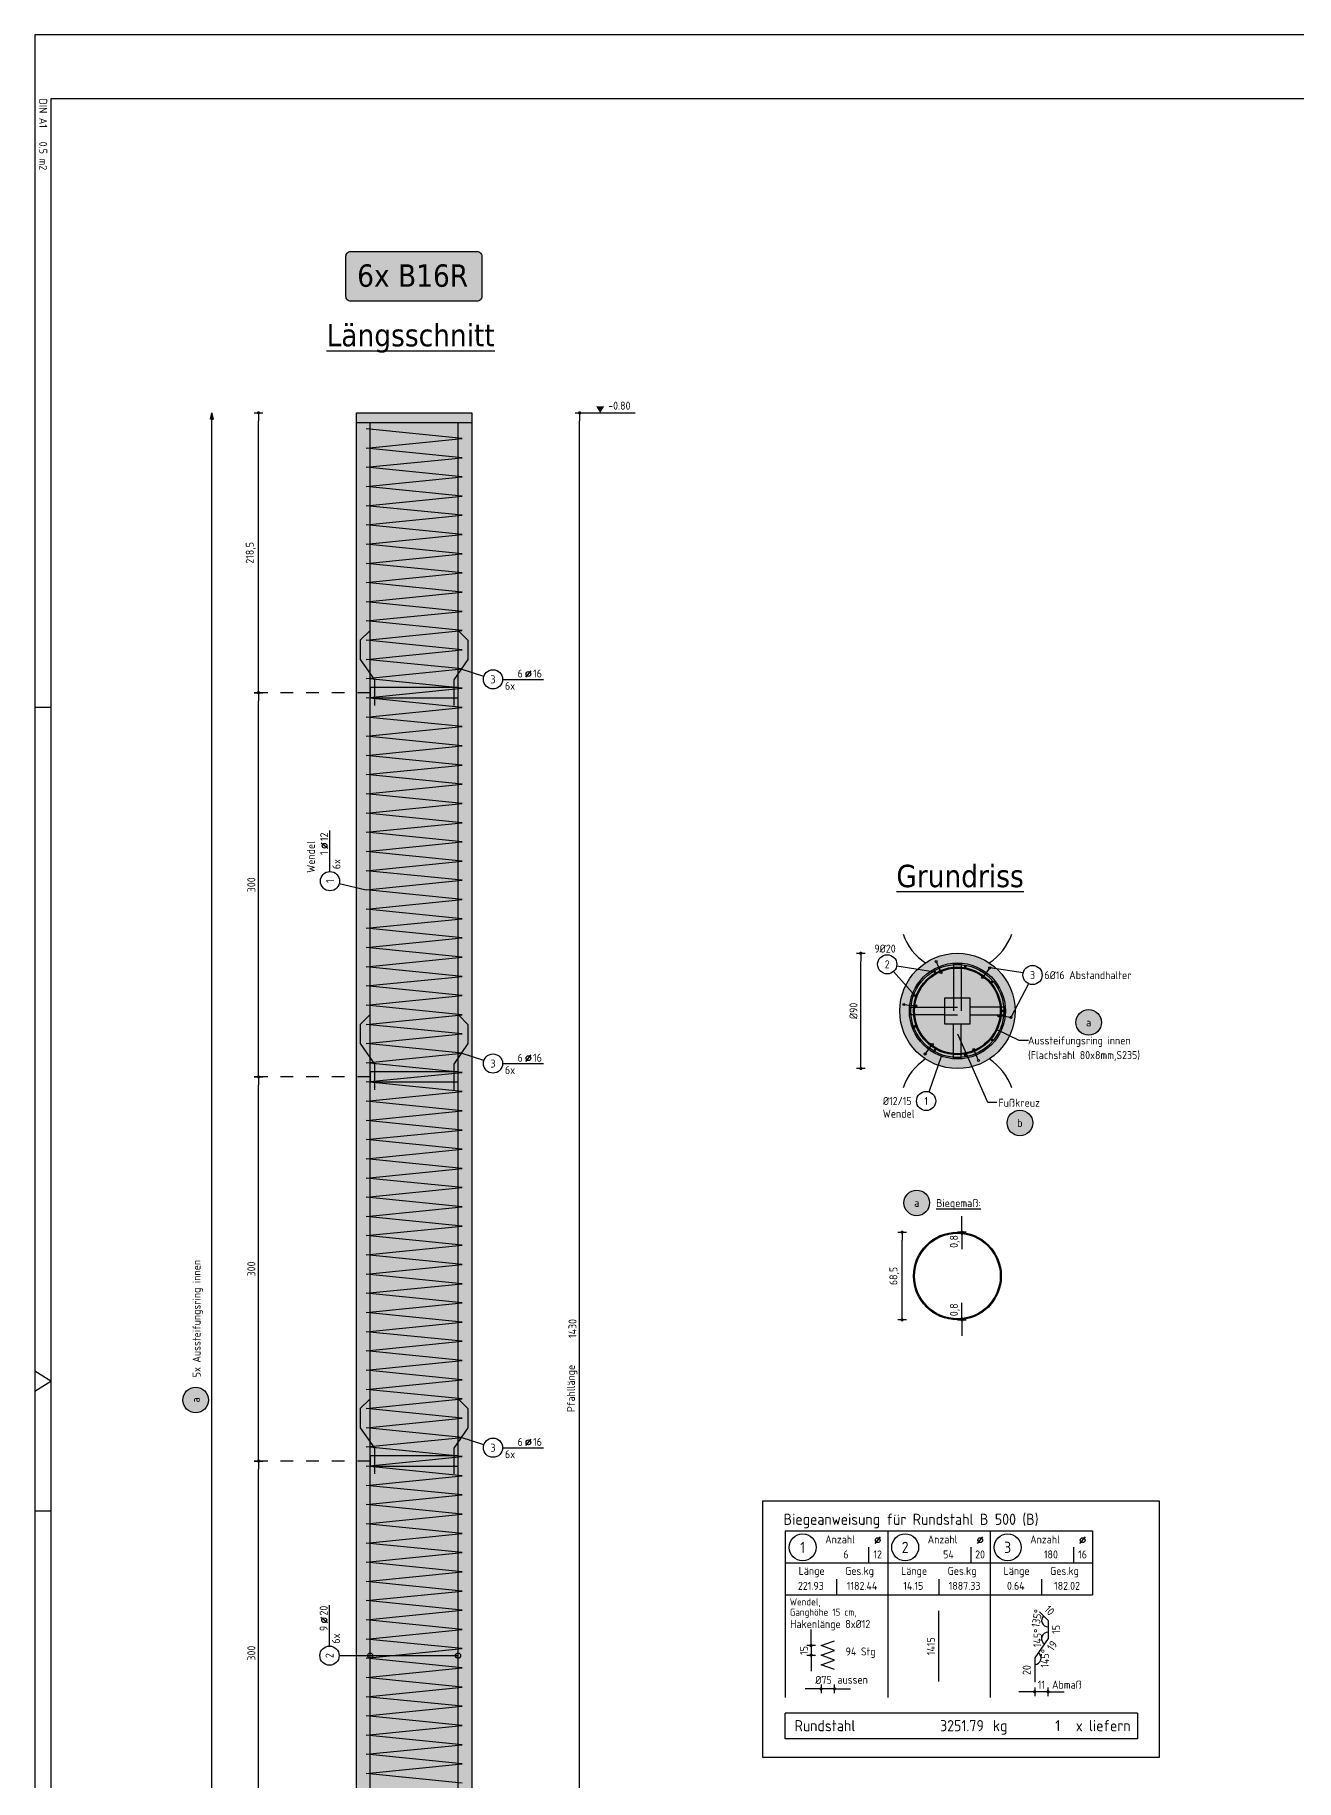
# Model space of a CAD drawing. Extents: x 3.7 to 23.8, y 8.8 to 30.4.
# Drawn here: x 3.68 to 13.53, y 16.22 to 29.84 of the extents above; entities that cross this region are included whole.
import ezdxf
from ezdxf.enums import TextEntityAlignment as Align

# ---------------------------------------------------------------- set-up
doc = ezdxf.new("R2010")
doc.units = 0
doc.header["$LTSCALE"] = 0.25
for name, pattern in [('AUSGEZOGEN', [1000.01, 1000, 0.01]), ('DASHDOT2', [0.5, 0.25, -0.125, 0, -0.125]), ('DOT', [0.175, 0.05, -0.125])]:
    doc.linetypes.add(name, pattern=pattern)
for name, color, linetype in [('1__LINE_ACI_7', 7, 'Continuous'), ('ACHSEN', 7, 'Continuous'), ('BET-SCHN', 6, 'Continuous'), ('BETON', 7, 'Continuous'), ('grau_hell', 7, 'Continuous'), ('grau_mittel', 7, 'Continuous'), ('HILFE', 7, 'Continuous'), ('koten', 7, 'Continuous'), ('MASSE', 7, 'Continuous'), ('OBJEKT', 7, 'Continuous'), ('POS', 7, 'Continuous'), ('RAHMEN', 7, 'Continuous'), ('RND', 7, 'Continuous'), ('RND_BILD', 7, 'Continuous'), ('STAHL', 7, 'Continuous'), ('TEXT', 7, 'Continuous')]:
    doc.layers.add(name, color=color, linetype=linetype)
doc.layers.add('NOPLOT', color=7, linetype='Continuous', plot=False)
doc.styles.add('helv', font='tahoma.ttf')
doc.styles.add('txt', font='isocp.shx')
doc.dimstyles.new('DOT_I', dxfattribs={"dimscale": 0.25, "dimtxt": 0.25, "dimasz": 0.25, "dimexe": 0.1, "dimexo": 0.3, "dimgap": 0.1, "dimtad": 1, "dimdec": 3, "dimzin": 3, "dimtxsty": 'txt', "dimblk": 'DOT', "dimblk1": 'DOT', "dimblk2": 'DOT', "dimsah": 1, "dimcen": 0.1, "dimse1": 1, "dimse2": 1, "dimazin": 0, "dimtfac": 1, "dimtdec": 4, "dimtix": 1, "dimtmove": 2, "dimatfit": 3, "dimfxl": 0, "dimtvp": 1, "dimtolj": 1, "dimtzin": 0, "dimarcsym": 0})

# ---------------------------------------------------------------- blocks, each defined once
blk = doc.blocks.new('DINA1')
at = {"layer": 'RAHMEN'}
for p, q in [((0, 59.4), (0, 0)), ((0, 0), (84.1, 0))]:
    blk.add_line(p, q, dxfattribs=at)
at = {"layer": 'RAHMEN', "color": 5}
for p, q in [((2, 58.9), (2, 0.5)), ((2, 0.5), (83.6, 0.5))]:
    blk.add_line(p, q, dxfattribs=at)
at = {"layer": 'RAHMEN', "color": 7}
for p, q in [((21, 0), (21, 0.5)), ((46.1, 0), (46.1, 0.5))]:
    blk.add_line(p, q, dxfattribs=at)
at = {"layer": 'RAHMEN', "color": 7, "linetype": 'Continuous'}
for p, q in [((42.05, 0.5), (41.74, 0)), ((42.36, 0), (42.05, 0.5))]:
    blk.add_line(p, q, dxfattribs=at)
at = {"layer": 'RAHMEN', "color": 7, "style": 'txt'}
blk.add_text('DIN A1   0.5 m2', height=0.25, dxfattribs=at).set_placement((1.989, 0.133))
blk = doc.blocks.new('OKRD_O')
at = {"color": 0, "linetype": 'ByBlock'}
blk.add_solid([(-0.125, 0.202), (0.125, 0.202), (0, 0)], dxfattribs=at)
at = {"color": 0, "linetype": 'ByBlock', "style": 'txt'}
blk.add_attdef('OKRD', (0.25, 0.1), '', height=0.25, dxfattribs=at)
blk = doc.blocks.new('DOT')
at = {"layer": 'MASSE', "color": 7, "linetype": 'Continuous'}
for p, q in [((0, 0), (-1, 0)), ((0, 0.54), (0, -0.54))]:
    blk.add_line(p, q, dxfattribs=at)
at = {"layer": 'MASSE', "color": 7, "linetype": 'Continuous', "const_width": 0.2}
blk.add_lwpolyline([(-0.1, 0, 1), (0.1, 0, 1)], format="xyb", close=True, dxfattribs=at)
blk = doc.blocks.new('*D20')
at = {"layer": 'Defpoints', "color": 0, "linetype": 'AUSGEZOGEN', "transparency": 16777216}
for p in [(7.934, 26.893), (7.934, 26.893), (7.934, 12.593)]:
    blk.add_point(p, dxfattribs=at)
at = {"layer": 'MASSE', "color": 0, "linetype": 'AUSGEZOGEN', "lineweight": -2, "transparency": 16777216}
blk.add_line((7.934, 12.655), (7.934, 26.83), dxfattribs=at)
at = {"layer": 'MASSE', "color": 0, "linetype": 'AUSGEZOGEN', "lineweight": -2, "transparency": 16777216, "xscale": 0.0625, "yscale": 0.0625, "zscale": 0.0625}
for p, rotation in [((7.934, 26.893), 90), ((7.934, 12.593), 270)]:
    blk.add_blockref('DOT', p, dxfattribs=dict(at, rotation=rotation))
at = {"layer": 'MASSE', "color": 0, "linetype": 'AUSGEZOGEN', "transparency": 16777216, "insert": (7.878, 19.743), "char_height": 0.0625, "attachment_point": 5, "rotation": 90, "style": 'txt'}
blk.add_mtext('\\A1;1430', dxfattribs=at)
blk = doc.blocks.new('*D619')
at = {"layer": 'Defpoints', "color": 0, "linetype": 'AUSGEZOGEN', "transparency": 16777216}
for p in [(5.427, 18.708), (5.427, 18.708), (5.427, 15.708)]:
    blk.add_point(p, dxfattribs=at)
at = {"layer": 'MASSE', "color": 0, "linetype": 'AUSGEZOGEN', "lineweight": -2, "transparency": 16777216}
blk.add_line((5.427, 15.77), (5.427, 18.645), dxfattribs=at)
at = {"layer": 'MASSE', "color": 0, "linetype": 'AUSGEZOGEN', "lineweight": -2, "transparency": 16777216, "xscale": 0.0625, "yscale": 0.0625, "zscale": 0.0625}
for p, rotation in [((5.427, 18.708), 90), ((5.427, 15.708), 270)]:
    blk.add_blockref('DOT', p, dxfattribs=dict(at, rotation=rotation))
at = {"layer": 'MASSE', "color": 0, "linetype": 'AUSGEZOGEN', "transparency": 16777216, "insert": (5.371, 17.208), "char_height": 0.0625, "attachment_point": 5, "rotation": 90, "style": 'txt'}
blk.add_mtext('\\A1;300', dxfattribs=at)
blk = doc.blocks.new('*D620')
at = {"layer": 'Defpoints', "color": 0, "linetype": 'AUSGEZOGEN', "transparency": 16777216}
for p in [(5.427, 21.708), (5.427, 21.708), (5.427, 18.708)]:
    blk.add_point(p, dxfattribs=at)
at = {"layer": 'MASSE', "color": 0, "linetype": 'AUSGEZOGEN', "lineweight": -2, "transparency": 16777216}
blk.add_line((5.427, 18.77), (5.427, 21.645), dxfattribs=at)
at = {"layer": 'MASSE', "color": 0, "linetype": 'AUSGEZOGEN', "lineweight": -2, "transparency": 16777216, "xscale": 0.0625, "yscale": 0.0625, "zscale": 0.0625}
for p, rotation in [((5.427, 21.708), 90), ((5.427, 18.708), 270)]:
    blk.add_blockref('DOT', p, dxfattribs=dict(at, rotation=rotation))
at = {"layer": 'MASSE', "color": 0, "linetype": 'AUSGEZOGEN', "transparency": 16777216, "insert": (5.371, 20.208), "char_height": 0.0625, "attachment_point": 5, "rotation": 90, "style": 'txt'}
blk.add_mtext('\\A1;300', dxfattribs=at)
blk = doc.blocks.new('*D621')
at = {"layer": 'Defpoints', "color": 0, "linetype": 'AUSGEZOGEN', "transparency": 16777216}
for p in [(5.427, 24.708), (5.427, 24.708), (5.427, 21.708)]:
    blk.add_point(p, dxfattribs=at)
at = {"layer": 'MASSE', "color": 0, "linetype": 'AUSGEZOGEN', "lineweight": -2, "transparency": 16777216}
blk.add_line((5.427, 21.77), (5.427, 24.645), dxfattribs=at)
at = {"layer": 'MASSE', "color": 0, "linetype": 'AUSGEZOGEN', "lineweight": -2, "transparency": 16777216, "xscale": 0.0625, "yscale": 0.0625, "zscale": 0.0625}
for p, rotation in [((5.427, 24.708), 90), ((5.427, 21.708), 270)]:
    blk.add_blockref('DOT', p, dxfattribs=dict(at, rotation=rotation))
at = {"layer": 'MASSE', "color": 0, "linetype": 'AUSGEZOGEN', "transparency": 16777216, "insert": (5.371, 23.208), "char_height": 0.0625, "attachment_point": 5, "rotation": 90, "style": 'txt'}
blk.add_mtext('\\A1;300', dxfattribs=at)
blk = doc.blocks.new('*D622')
at = {"layer": 'Defpoints', "color": 0, "linetype": 'AUSGEZOGEN', "transparency": 16777216}
for p in [(5.427, 26.893), (5.427, 26.893), (5.427, 24.708)]:
    blk.add_point(p, dxfattribs=at)
at = {"layer": 'MASSE', "color": 0, "linetype": 'AUSGEZOGEN', "lineweight": -2, "transparency": 16777216}
blk.add_line((5.427, 24.77), (5.427, 26.83), dxfattribs=at)
at = {"layer": 'MASSE', "color": 0, "linetype": 'AUSGEZOGEN', "lineweight": -2, "transparency": 16777216, "xscale": 0.0625, "yscale": 0.0625, "zscale": 0.0625}
for p, rotation in [((5.427, 26.893), 90), ((5.427, 24.708), 270)]:
    blk.add_blockref('DOT', p, dxfattribs=dict(at, rotation=rotation))
at = {"layer": 'MASSE', "color": 0, "linetype": 'AUSGEZOGEN', "transparency": 16777216, "insert": (5.366, 25.8), "char_height": 0.0625, "attachment_point": 5, "rotation": 90, "style": 'txt'}
blk.add_mtext('\\A1;218,5', dxfattribs=at)
blk = doc.blocks.new('pos_ausz')
at = {"layer": 'grau_hell', "true_color": 0xfcfcfc}
blk.add_hatch(color=7, dxfattribs=at).paths.add_polyline_path([(-0.4, 0, 1), (0.4, 0, 1)])
at = {"layer": 'POS', "color": 1, "linetype": 'Continuous'}
blk.add_circle((0, 0), 0.4, dxfattribs=at)
at = {"layer": 'POS', "color": 7, "linetype": 'Continuous', "style": 'txt'}
blk.add_attdef('POSNAME', text='', height=0.25, dxfattribs=at).set_placement((0, 0), align=Align.MIDDLE)
blk.add_attdef('POSABM', (0.6, 0.05), '', height=0.25, dxfattribs=at)
blk = doc.blocks.new('Pfeillinie')
at = {"layer": 'TEXT', "linetype": 'Continuous'}
blk.add_hatch(color=7, dxfattribs=at).paths.add_polyline_path([(0, 0), (-0.8, 0.2), (-0.8, 0), (-0.8, -0.2)])
at = {"layer": 'TEXT', "color": 7, "linetype": 'Continuous'}
for p, q in [((-0.8, 0), (-0.8, 0.2)), ((-0.8, 0.2), (0, 0)), ((-0.8, 0), (-0.8, -0.2)), ((-0.8, -0.2), (0, 0))]:
    blk.add_line(p, q, dxfattribs=at)
blk = doc.blocks.new('RND_LEI')
at = {"layer": 'RND', "color": 7, "linetype": 'Continuous'}
blk.add_line((1.022, 0.066), (1.19, 0.27), dxfattribs=at)
for centre, radius in [((0, 0), 0.3), ((1.106, 0.168), 0.075)]:
    blk.add_circle(centre, radius, dxfattribs=at)
at = {"layer": 'RND', "color": 7, "linetype": 'Continuous', "style": 'txt'}
blk.add_attdef('POSL', text='', height=0.25, dxfattribs=at).set_placement((0, 0), align=Align.MIDDLE)
blk.add_attdef('ANZ', text='', height=0.25, dxfattribs=at).set_placement((0.931, 0.057), align=Align.RIGHT)
for tag, p in [('DUM', (1.253, 0.057)), ('ABSTD', (1.674, 0.057)), ('POSTXT', (0.374, -0.327))]:
    blk.add_attdef(tag, p, '', height=0.25, dxfattribs=at)
blk = doc.blocks.new('*D626')
at = {"layer": 'Defpoints', "color": 0, "linetype": 'AUSGEZOGEN', "transparency": 16777216}
for p in [(10.129, 22.673), (10.129, 22.673), (10.129, 21.773)]:
    blk.add_point(p, dxfattribs=at)
at = {"layer": 'MASSE', "color": 0, "linetype": 'AUSGEZOGEN', "lineweight": -2, "transparency": 16777216}
blk.add_line((10.129, 21.835), (10.129, 22.61), dxfattribs=at)
at = {"layer": 'MASSE', "color": 0, "linetype": 'AUSGEZOGEN', "lineweight": -2, "transparency": 16777216, "xscale": 0.0625, "yscale": 0.0625, "zscale": 0.0625}
for p, rotation in [((10.129, 22.673), 90), ((10.129, 21.773), 270)]:
    blk.add_blockref('DOT', p, dxfattribs=dict(at, rotation=rotation))
at = {"layer": 'MASSE', "color": 0, "linetype": 'AUSGEZOGEN', "transparency": 16777216, "insert": (10.072, 22.223), "char_height": 0.0625, "attachment_point": 5, "rotation": 90, "style": 'txt'}
blk.add_mtext('\\A1;%%C90', dxfattribs=at)
blk = doc.blocks.new('RND_HIN')
at = {"layer": 'RND', "color": 7, "linetype": 'Continuous'}
blk.add_circle((0, 0), 0.3, dxfattribs=at)
at = {"layer": 'RND', "color": 7, "linetype": 'Continuous', "style": 'txt'}
blk.add_attdef('POSI', text='', height=0.25, dxfattribs=at).set_placement((0, 0), align=Align.MIDDLE)
blk = doc.blocks.new('*D627')
at = {"layer": 'Defpoints', "color": 0, "linetype": 'AUSGEZOGEN', "transparency": 16777216}
for p in [(10.452, 20.495), (10.452, 20.495), (10.452, 19.81)]:
    blk.add_point(p, dxfattribs=at)
at = {"layer": 'MASSE', "color": 0, "linetype": 'AUSGEZOGEN', "lineweight": -2, "transparency": 16777216}
blk.add_line((10.452, 19.873), (10.452, 20.433), dxfattribs=at)
at = {"layer": 'MASSE', "color": 0, "linetype": 'AUSGEZOGEN', "lineweight": -2, "transparency": 16777216, "xscale": 0.0625, "yscale": 0.0625, "zscale": 0.0625}
for p, rotation in [((10.452, 20.495), 90), ((10.452, 19.81), 270)]:
    blk.add_blockref('DOT', p, dxfattribs=dict(at, rotation=rotation))
at = {"layer": 'MASSE', "color": 0, "linetype": 'AUSGEZOGEN', "transparency": 16777216, "insert": (10.391, 20.153), "char_height": 0.0625, "attachment_point": 5, "rotation": 90, "style": 'txt'}
blk.add_mtext('\\A1;68,5', dxfattribs=at)
blk = doc.blocks.new('*D628')
at = {"layer": 'Defpoints', "color": 0, "linetype": 'AUSGEZOGEN', "transparency": 16777216}
for p in [(10.919, 20.495), (10.919, 20.495), (10.919, 20.487)]:
    blk.add_point(p, dxfattribs=at)
at = {"layer": 'MASSE', "color": 0, "linetype": 'AUSGEZOGEN', "lineweight": -2, "transparency": 16777216}
for p, q in [((10.919, 20.558), (10.919, 20.62)), ((10.919, 20.487), (10.919, 20.495)), ((10.919, 20.425), (10.919, 20.362))]:
    blk.add_line(p, q, dxfattribs=at)
at = {"layer": 'MASSE', "color": 0, "linetype": 'AUSGEZOGEN', "lineweight": -2, "transparency": 16777216, "xscale": 0.0625, "yscale": 0.0625, "zscale": 0.0625}
for p, rotation in [((10.919, 20.495), 270), ((10.919, 20.487), 90)]:
    blk.add_blockref('DOT', p, dxfattribs=dict(at, rotation=rotation))
at = {"layer": 'MASSE', "color": 0, "linetype": 'AUSGEZOGEN', "transparency": 16777216, "insert": (10.863, 20.423), "char_height": 0.0625, "attachment_point": 5, "rotation": 90, "style": 'txt'}
blk.add_mtext('\\A1;0,8', dxfattribs=at)
blk = doc.blocks.new('*D629')
at = {"layer": 'Defpoints', "color": 0, "linetype": 'AUSGEZOGEN', "transparency": 16777216}
for p in [(10.919, 19.818), (10.919, 19.818), (10.919, 19.81)]:
    blk.add_point(p, dxfattribs=at)
at = {"layer": 'MASSE', "color": 0, "linetype": 'AUSGEZOGEN', "lineweight": -2, "transparency": 16777216}
for p, q in [((10.919, 19.881), (10.919, 19.943)), ((10.919, 19.81), (10.919, 19.818)), ((10.919, 19.748), (10.919, 19.685))]:
    blk.add_line(p, q, dxfattribs=at)
at = {"layer": 'MASSE', "color": 0, "linetype": 'AUSGEZOGEN', "lineweight": -2, "transparency": 16777216, "xscale": 0.0625, "yscale": 0.0625, "zscale": 0.0625}
for p, rotation in [((10.919, 19.818), 270), ((10.919, 19.81), 90)]:
    blk.add_blockref('DOT', p, dxfattribs=dict(at, rotation=rotation))
at = {"layer": 'MASSE', "color": 0, "linetype": 'AUSGEZOGEN', "transparency": 16777216, "insert": (10.863, 19.889), "char_height": 0.0625, "attachment_point": 5, "rotation": 90, "style": 'txt'}
blk.add_mtext('\\A1;0,8', dxfattribs=at)
blk = doc.blocks.new('RND_LIS2')
at = {"layer": 'RND', "color": 3, "linetype": 'Continuous'}
for p, q in [((0, 0), (0, -5.2)), ((0, 0), (3.2, 0)), ((3.2, 0), (3.2, -2)), ((2.6, -0.503), (2.6, -1)), ((0, -1), (3.2, -1)), ((1.6, -1.503), (1.6, -2)), ((0, -2), (3.2, -2))]:
    blk.add_line(p, q, dxfattribs=at)
at = {"layer": 'RND', "color": 7, "linetype": 'Continuous'}
blk.add_line((2.805, -0.39), (2.973, -0.186), dxfattribs=at)
at = {"layer": 'RND', "color": 1, "linetype": 'Continuous'}
blk.add_circle((0.545, -0.513), 0.42, dxfattribs=at)
at = {"layer": 'RND', "color": 7, "linetype": 'Continuous'}
blk.add_circle((2.889, -0.288), 0.075, dxfattribs=at)
at = {"layer": 'RND', "color": 7, "linetype": 'Continuous', "style": 'txt'}
for s, p in [('Anzahl', (1.249, -0.391)), ('Länge', (0.42, -1.373)), ('Ges.kg', (1.872, -1.373))]:
    blk.add_text(s, height=0.25, dxfattribs=at).set_placement(p)
at = {"layer": 'RND', "color": 1, "linetype": 'Continuous', "style": 'txt'}
blk.add_attdef('POS1', text='', height=0.35, dxfattribs=at).set_placement((0.545, -0.513), align=Align.MIDDLE)
at = {"layer": 'RND', "color": 7, "linetype": 'Continuous', "style": 'txt'}
for tag, p in [('STK1', (1.897, -0.859)), ('DS1', (2.885, -0.859)), ('LANG1', (0.8, -1.841)), ('GEW', (2.4, -1.841))]:
    blk.add_attdef(tag, text='', height=0.25, dxfattribs=at).set_placement(p, align=Align.CENTER)
blk = doc.blocks.new('*D630')
at = {"layer": 'Defpoints', "color": 0, "linetype": 'AUSGEZOGEN', "transparency": 16777216}
for p in [(11.558, 17.498), (11.591, 17.464), (11.556, 17.429), (11.591, 17.393)]:
    blk.add_point(p, dxfattribs=at)
at = {"layer": 'RND_BILD', "color": 0, "linetype": 'AUSGEZOGEN', "lineweight": -2, "transparency": 16777216}
blk.add_arc((11.591, 17.464), 0.05, 135, 270, dxfattribs=at)
at = {"layer": 'RND_BILD', "color": 0, "linetype": 'AUSGEZOGEN', "transparency": 16777216, "insert": (11.504, 17.48), "char_height": 0.0625, "attachment_point": 5, "rotation": 79.6839, "style": 'txt'}
blk.add_mtext('\\A1;135°', dxfattribs=at)
blk = doc.blocks.new('*D631')
at = {"layer": 'Defpoints', "color": 0, "linetype": 'AUSGEZOGEN', "transparency": 16777216}
for p in [(11.554, 17.355), (11.591, 17.393), (11.591, 17.322), (11.539, 17.246)]:
    blk.add_point(p, dxfattribs=at)
at = {"layer": 'RND_BILD', "color": 0, "linetype": 'AUSGEZOGEN', "lineweight": -2, "transparency": 16777216}
blk.add_arc((11.591, 17.322), 0.05, 90, 235.4915, dxfattribs=at)
at = {"layer": 'RND_BILD', "color": 0, "linetype": 'AUSGEZOGEN', "transparency": 16777216, "insert": (11.509, 17.326), "char_height": 0.0625, "attachment_point": 5, "rotation": 87.5174, "style": 'txt'}
blk.add_mtext('\\A1;145°', dxfattribs=at)
blk = doc.blocks.new('*D632')
at = {"layer": 'Defpoints', "color": 0, "linetype": 'AUSGEZOGEN', "transparency": 16777216}
for p in [(11.539, 17.246), (11.487, 17.17), (11.487, 17.076), (11.525, 17.137)]:
    blk.add_point(p, dxfattribs=at)
at = {"layer": 'RND_BILD', "color": 0, "linetype": 'AUSGEZOGEN', "lineweight": -2, "transparency": 16777216}
blk.add_arc((11.487, 17.17), 0.05, 270, 55.4915, dxfattribs=at)
at = {"layer": 'RND_BILD', "color": 0, "linetype": 'AUSGEZOGEN', "transparency": 16777216, "insert": (11.567, 17.167), "char_height": 0.0625, "attachment_point": 5, "rotation": 87.7305, "style": 'txt'}
blk.add_mtext('\\A1;145°', dxfattribs=at)
blk = doc.blocks.new('*D633')
at = {"layer": 'Defpoints', "color": 0, "linetype": 'AUSGEZOGEN', "transparency": 16777216}
for p in [(9.819, 16.929), (9.819, 16.929), (9.924, 16.929)]:
    blk.add_point(p, dxfattribs=at)
at = {"layer": 'MASSE', "color": 0, "linetype": 'AUSGEZOGEN', "lineweight": -2, "transparency": 16777216}
for p, q in [((9.756, 16.929), (9.694, 16.929)), ((9.924, 16.929), (9.819, 16.929)), ((9.986, 16.929), (10.049, 16.929))]:
    blk.add_line(p, q, dxfattribs=at)
at = {"layer": 'MASSE', "color": 0, "linetype": 'AUSGEZOGEN', "lineweight": -2, "transparency": 16777216, "xscale": 0.0625, "yscale": 0.0625, "zscale": 0.0625}
blk.add_blockref('DOT', (9.819, 16.929), dxfattribs=at)
at = {"layer": 'MASSE', "color": 0, "linetype": 'AUSGEZOGEN', "lineweight": -2, "transparency": 16777216, "xscale": 0.0625, "yscale": 0.0625, "zscale": 0.0625, "rotation": 180}
blk.add_blockref('DOT', (9.924, 16.929), dxfattribs=at)
at = {"layer": 'MASSE', "color": 0, "linetype": 'AUSGEZOGEN', "transparency": 16777216, "insert": (9.838, 16.998), "char_height": 0.0625, "attachment_point": 5, "style": 'txt'}
blk.add_mtext('\\A1;%%C75', dxfattribs=at)
blk = doc.blocks.new('*D634')
at = {"layer": 'Defpoints', "color": 0, "linetype": 'AUSGEZOGEN', "transparency": 16777216}
for p in [(9.741, 17.267), (9.741, 17.192), (9.741, 17.192)]:
    blk.add_point(p, dxfattribs=at)
at = {"layer": 'MASSE', "color": 0, "linetype": 'AUSGEZOGEN', "lineweight": -2, "transparency": 16777216}
for p, q in [((9.741, 17.329), (9.741, 17.392)), ((9.741, 17.267), (9.741, 17.192)), ((9.741, 17.129), (9.741, 17.067))]:
    blk.add_line(p, q, dxfattribs=at)
at = {"layer": 'MASSE', "color": 0, "linetype": 'AUSGEZOGEN', "lineweight": -2, "transparency": 16777216, "xscale": 0.0625, "yscale": 0.0625, "zscale": 0.0625}
for p, rotation in [((9.741, 17.267), 270), ((9.741, 17.192), 90)]:
    blk.add_blockref('DOT', p, dxfattribs=dict(at, rotation=rotation))
at = {"layer": 'MASSE', "color": 0, "linetype": 'AUSGEZOGEN', "transparency": 16777216, "insert": (9.685, 17.229), "char_height": 0.0625, "attachment_point": 5, "rotation": 90, "style": 'txt'}
blk.add_mtext('\\A1;15', dxfattribs=at)
blk = doc.blocks.new('*D635')
at = {"layer": 'Defpoints', "color": 0, "linetype": 'AUSGEZOGEN', "transparency": 16777216}
for p in [(11.487, 16.906), (11.487, 16.906), (11.591, 16.906)]:
    blk.add_point(p, dxfattribs=at)
at = {"layer": 'MASSE', "color": 0, "linetype": 'AUSGEZOGEN', "lineweight": -2, "transparency": 16777216}
for p, q in [((11.425, 16.906), (11.362, 16.906)), ((11.591, 16.906), (11.487, 16.906)), ((11.654, 16.906), (11.716, 16.906))]:
    blk.add_line(p, q, dxfattribs=at)
at = {"layer": 'MASSE', "color": 0, "linetype": 'AUSGEZOGEN', "lineweight": -2, "transparency": 16777216, "xscale": 0.0625, "yscale": 0.0625, "zscale": 0.0625}
blk.add_blockref('DOT', (11.487, 16.906), dxfattribs=at)
at = {"layer": 'MASSE', "color": 0, "linetype": 'AUSGEZOGEN', "lineweight": -2, "transparency": 16777216, "xscale": 0.0625, "yscale": 0.0625, "zscale": 0.0625, "rotation": 180}
blk.add_blockref('DOT', (11.591, 16.906), dxfattribs=at)
at = {"layer": 'MASSE', "color": 0, "linetype": 'AUSGEZOGEN', "transparency": 16777216, "insert": (11.539, 16.962), "char_height": 0.0625, "attachment_point": 5, "style": 'txt'}
blk.add_mtext('\\A1;11', dxfattribs=at)
blk = doc.blocks.new('RND_SUM')
at = {"layer": 'RND', "color": 5, "linetype": 'Continuous'}
for p, q in [((0, 0), (0, 0.8)), ((11, 0.8), (0, 0.8)), ((11, 0.8), (11, 0)), ((11, 0), (0, 0))]:
    blk.add_line(p, q, dxfattribs=at)
at = {"layer": 'RND', "color": 1, "linetype": 'Continuous', "style": 'txt'}
for s, p in [('Rundstahl', (0.292, 0.235)), ('kg', (6.483, 0.235))]:
    blk.add_text(s, height=0.35, dxfattribs=at).set_placement(p)
blk.add_text('x liefern', height=0.35, dxfattribs=at).set_placement((10.784, 0.235), align=Align.RIGHT)
for tag, p in [('RND-S', (6.203, 0.235)), ('RND-Z', (8.59, 0.235))]:
    blk.add_attdef(tag, text='', height=0.35, dxfattribs=at).set_placement(p, align=Align.RIGHT)

msp = doc.modelspace()

# ---------------------------------------------------------------- hatches: boundary and pattern name
at = {"layer": 'grau_hell'}
msp.add_hatch(color=9, dxfattribs=at).paths.add_polyline_path([(7.1324, 27.7655, 0.4142136), (7.1699, 27.803), (7.1699, 28.116, 0.4142136), (7.1324, 28.1535), (6.1467, 28.1535, 0.4142136), (6.1092, 28.116), (6.1092, 27.803, 0.4142136), (6.1467, 27.7655)])
at = {"layer": 'grau_mittel'}
for points in [[(6.1914, 12.593), (7.0914, 12.593), (7.0914, 26.893), (6.1914, 26.893)], [(10.4333, 22.2228, 1), (11.3333, 22.2228, 1)]]:
    msp.add_hatch(color=61, dxfattribs=at).paths.add_polyline_path(points)

# ---------------------------------------------------------------- linework, layer by layer
at = {"layer": '1__LINE_ACI_7'}
msp.add_lwpolyline([(10.7833, 22.1228), (10.9833, 22.1228), (10.9833, 22.3228), (10.7833, 22.3228)], close=True, dxfattribs=at)
at = {"layer": 'ACHSEN', "color": 102, "linetype": 'DASHDOT2'}
for p, q in [((6.2984, 24.708), (5.4272, 24.708)), ((6.2984, 21.708), (5.4272, 21.708)), ((6.2984, 18.708), (5.4272, 18.708))]:
    msp.add_line(p, q, dxfattribs=at)
at = {"layer": 'BET-SCHN'}
for centre, start, end in [((10.8833, 22.9728), 199.47122, 236.44269), ((10.8833, 22.9728), 303.55731, 340.52878), ((10.8833, 21.4728), 123.55731, 160.52878), ((10.8833, 21.4728), 19.47122, 56.44269)]:
    msp.add_arc(centre, 0.45, start, end, dxfattribs=at)
at = {"layer": 'BETON', "color": 6, "linetype": 'AUSGEZOGEN'}
for p, q in [((6.1914, 12.593), (6.1914, 26.893)), ((6.1914, 26.893), (7.0914, 26.893)), ((7.0914, 26.893), (7.0914, 12.593))]:
    msp.add_line(p, q, dxfattribs=at)
msp.add_circle((10.8833, 22.2228), 0.45, dxfattribs=at)
at = {"layer": 'HILFE', "color": 102, "linetype": 'AUSGEZOGEN'}
for p, q in [((7.9338, 26.893), (8.3674, 26.893)), ((10.8533, 22.5928), (10.9133, 22.5928)), ((10.5133, 22.2528), (10.5133, 22.1928)), ((11.2533, 22.2528), (11.2533, 22.1928)), ((11.1219, 21.5076), (10.8867, 22.0407)), ((11.4373, 21.9919), (11.3644, 21.9919)), ((10.8533, 21.8528), (10.9133, 21.8528)), ((11.1914, 21.5076), (11.1219, 21.5076))]:
    msp.add_line(p, q, dxfattribs=at)
at = {"layer": 'NOPLOT', "color": 191, "linetype": 'Continuous'}
msp.add_line((6.1914, 26.818), (7.0914, 26.818), dxfattribs=at)
at = {"layer": 'OBJEKT', "color": 1, "linetype": 'AUSGEZOGEN'}
msp.add_lwpolyline([(6.1467, 28.1535), (7.1324, 28.1535, -0.4142136), (7.1699, 28.116), (7.1699, 27.803, -0.4142136), (7.1324, 27.7655), (6.1467, 27.7655, -0.4142136), (6.1092, 27.803), (6.1092, 28.116, -0.4142136)], format="xyb", close=True, dxfattribs=at)
at = {"layer": 'POS', "color": 1, "linetype": 'AUSGEZOGEN'}
for centre in [(11.9081, 22.1334), (11.3712, 21.3481), (10.5658, 20.7239), (4.9364, 19.1847)]:
    msp.add_circle(centre, 0.1, dxfattribs=at)
at = {"layer": 'RND', "color": 102, "linetype": 'AUSGEZOGEN'}
for p, q in [((7.186, 24.8346), (7.0096, 24.8926)), ((6.0576, 23.2185), (6.2664, 23.168)), ((10.3851, 22.531), (10.5516, 22.3435)), ((10.4093, 22.5754), (10.7068, 22.5285)), ((10.7181, 22.6095), (10.755, 22.523)), ((11.1356, 22.5592), (11.0792, 22.484)), ((11.3974, 22.5213), (11.1356, 22.5592)), ((11.4374, 22.4357), (11.3008, 22.1725)), ((10.4658, 22.2731), (10.5591, 22.2619)), ((11.3008, 22.1725), (11.2074, 22.1837)), ((10.631, 21.8864), (10.6874, 21.9616)), ((11.3644, 21.9919), (11.189, 22.0771)), ((7.186, 21.8346), (7.0096, 21.8926)), ((10.6638, 21.5904), (10.7603, 21.8685)), ((11.0485, 21.8361), (11.0115, 21.9225)), ((7.186, 18.8346), (7.0096, 18.8926)), ((6.0561, 17.1884), (6.9844, 17.1884))]:
    msp.add_line(p, q, dxfattribs=at)
at = {"layer": 'RND', "color": 7, "linetype": 'AUSGEZOGEN'}
for p, q in [((7.3326, 24.8121), (7.6526, 24.8121)), ((5.9847, 23.3112), (5.9847, 23.6312)), ((7.3326, 21.8121), (7.6526, 21.8121)), ((7.3326, 18.8121), (7.6526, 18.8121)), ((5.9811, 17.2634), (5.9811, 17.5834))]:
    msp.add_line(p, q, dxfattribs=at)
at = {"layer": 'RND', "color": 1, "linetype": 'AUSGEZOGEN'}
for p, q in [((9.8189, 17.2668), (9.9239, 17.3043)), ((9.9239, 17.2293), (9.8189, 17.2668)), ((9.8189, 17.1918), (9.9239, 17.2293)), ((9.9239, 17.1543), (9.8189, 17.1918)), ((9.8189, 17.1168), (9.9239, 17.1543)), ((9.9239, 17.0793), (9.8189, 17.1168))]:
    msp.add_line(p, q, dxfattribs=at)
at = {"layer": 'RND', "color": 102, "linetype": 'AUSGEZOGEN'}
msp.add_lwpolyline([(5.0633, 12.593), (5.0633, 26.893)], dxfattribs=at)
at = {"layer": 'RND', "color": 1, "linetype": 'AUSGEZOGEN'}
for points in [[(7.0164, 16.193), (6.2664, 16.268), (7.0164, 16.343), (6.2664, 16.418), (7.0164, 16.493), (6.2664, 16.568), (7.0164, 16.643), (6.2664, 16.718), (7.0164, 16.793), (6.2664, 16.868), (7.0164, 16.943), (6.2664, 17.018), (7.0164, 17.093), (6.2664, 17.168), (7.0164, 17.243), (6.2664, 17.318), (7.0164, 17.393), (6.2664, 17.468), (7.0164, 17.543), (6.2664, 17.618), (7.0164, 17.693), (6.2664, 17.768), (7.0164, 17.843), (6.2664, 17.918), (7.0164, 17.993), (6.2664, 18.068), (7.0164, 18.143), (6.2664, 18.218), (7.0164, 18.293), (6.2664, 18.368), (7.0164, 18.443), (6.2664, 18.518), (7.0164, 18.593), (6.2664, 18.668), (7.0164, 18.743), (6.2664, 18.818), (7.0164, 18.893), (6.2664, 18.968), (7.0164, 19.043), (6.2664, 19.118), (7.0164, 19.193), (6.2664, 19.268), (7.0164, 19.343), (6.2664, 19.418), (7.0164, 19.493), (6.2664, 19.568), (7.0164, 19.643), (6.2664, 19.718), (7.0164, 19.793), (6.2664, 19.868), (7.0164, 19.943), (6.2664, 20.018), (7.0164, 20.093), (6.2664, 20.168), (7.0164, 20.243), (6.2664, 20.318), (7.0164, 20.393), (6.2664, 20.468), (7.0164, 20.543), (6.2664, 20.618), (7.0164, 20.693), (6.2664, 20.768), (7.0164, 20.843), (6.2664, 20.918), (7.0164, 20.993), (6.2664, 21.068), (7.0164, 21.143), (6.2664, 21.218), (7.0164, 21.293), (6.2664, 21.368), (7.0164, 21.443), (6.2664, 21.518), (7.0164, 21.593), (6.2664, 21.668), (7.0164, 21.743), (6.2664, 21.818), (7.0164, 21.893), (6.2664, 21.968), (7.0164, 22.043), (6.2664, 22.118), (7.0164, 22.193), (6.2664, 22.268), (7.0164, 22.343), (6.2664, 22.418), (7.0164, 22.493), (6.2664, 22.568), (7.0164, 22.643), (6.2664, 22.718), (7.0164, 22.793), (6.2664, 22.868), (7.0164, 22.943), (6.2664, 23.018), (7.0164, 23.093), (6.2664, 23.168), (7.0164, 23.243), (6.2664, 23.318), (7.0164, 23.393), (6.2664, 23.468), (7.0164, 23.543), (6.2664, 23.618), (7.0164, 23.693), (6.2664, 23.768), (7.0164, 23.843), (6.2664, 23.918), (7.0164, 23.993), (6.2664, 24.068), (7.0164, 24.143), (6.2664, 24.218), (7.0164, 24.293), (6.2664, 24.368), (7.0164, 24.443), (6.2664, 24.518), (7.0164, 24.593), (6.2664, 24.668), (7.0164, 24.743), (6.2664, 24.818), (7.0164, 24.893), (6.2664, 24.968), (7.0164, 25.043), (6.2664, 25.118), (7.0164, 25.193), (6.2664, 25.268), (7.0164, 25.343), (6.2664, 25.418), (7.0164, 25.493), (6.2664, 25.568), (7.0164, 25.643), (6.2664, 25.718), (7.0164, 25.793), (6.2664, 25.868), (7.0164, 25.943), (6.2664, 26.018), (7.0164, 26.093), (6.2664, 26.168), (7.0164, 26.243), (6.2664, 26.318), (7.0164, 26.393), (6.2664, 26.468), (7.0164, 26.543), (6.2664, 26.618), (7.0164, 26.693), (6.2664, 26.768)], [(6.2984, 12.668), (6.2984, 26.818)], [(6.9844, 12.668), (6.9844, 26.818)], [(6.2921, 25.1887), (6.2214, 25.118), (6.2214, 24.968), (6.3314, 24.808), (6.3314, 24.608)], [(6.9907, 25.1887), (7.0614, 25.118), (7.0614, 24.968), (6.9514, 24.808), (6.9514, 24.608)], [(6.2921, 22.1887), (6.2214, 22.118), (6.2214, 21.968), (6.3314, 21.808), (6.3314, 21.608)], [(6.9907, 22.1887), (7.0614, 22.118), (7.0614, 21.968), (6.9514, 21.808), (6.9514, 21.608)], [(6.2921, 19.1887), (6.2214, 19.118), (6.2214, 18.968), (6.3314, 18.808), (6.3314, 18.608)], [(6.9907, 19.1887), (7.0614, 19.118), (7.0614, 18.968), (6.9514, 18.808), (6.9514, 18.608)]]:
    msp.add_lwpolyline(points, dxfattribs=at)
at = {"layer": 'RND', "color": 7, "linetype": 'AUSGEZOGEN', "const_width": 0.01}
for points in [[(10.7018, 22.5285, 1), (10.7118, 22.5285, 1)], [(10.9396, 22.5704, 1), (10.9496, 22.5704, 1)], [(10.5466, 22.3435, 1), (10.5566, 22.3435, 1)], [(11.1487, 22.4497, 1), (11.1587, 22.4497, 1)], [(11.2313, 22.2228, 1), (11.2413, 22.2228, 1)], [(10.5466, 22.1021, 1), (10.5566, 22.1021, 1)], [(11.1487, 21.9959, 1), (11.1587, 21.9959, 1)], [(10.7018, 21.9171, 1), (10.7118, 21.9171, 1)], [(10.9396, 21.8752, 1), (10.9496, 21.8752, 1)]]:
    msp.add_lwpolyline(points, format="xyb", close=True, dxfattribs=at)
at = {"layer": 'RND', "color": 1, "linetype": 'AUSGEZOGEN'}
for radius in [0.375, 0.363]:
    msp.add_circle((10.8833, 22.2228), radius, dxfattribs=at)
at = {"layer": 'RND', "color": 102, "linetype": 'AUSGEZOGEN'}
for centre in [(10.7181, 22.6095), (10.755, 22.523), (11.0792, 22.484), (11.1356, 22.5592), (10.4658, 22.2731), (10.5591, 22.2619), (11.2074, 22.1837), (11.3008, 22.1725), (10.6874, 21.9616), (10.631, 21.8864), (11.0115, 21.9225), (11.0485, 21.8361)]:
    msp.add_circle(centre, 0.008, dxfattribs=at)
at = {"layer": 'RND', "color": 7, "linetype": 'AUSGEZOGEN'}
for centre in [(6.2984, 17.1884), (6.9844, 17.1884)]:
    msp.add_circle(centre, 0.02, dxfattribs=at)
at = {"layer": 'RND_BILD', "color": 1, "linetype": 'AUSGEZOGEN'}
for points in [[(10.7392, 16.9873), (10.7392, 17.5373)], [(11.5243, 17.5311), (11.5913, 17.4641), (11.5913, 17.322), (11.4871, 17.1705), (11.4871, 16.9811)]]:
    msp.add_lwpolyline(points, dxfattribs=at)
at = {"layer": 'STAHL', "color": 102, "linetype": 'AUSGEZOGEN'}
for p, q in [((10.8533, 22.5928), (10.8533, 22.3228)), ((10.9133, 22.5928), (10.9133, 22.3228)), ((10.5133, 22.2528), (10.7833, 22.2528)), ((11.2533, 22.2528), (10.9833, 22.2528)), ((10.7833, 22.1928), (10.5133, 22.1928)), ((10.8533, 21.8528), (10.8533, 22.1228)), ((10.9133, 21.8528), (10.9133, 22.1228)), ((10.9833, 22.1928), (11.2533, 22.1928))]:
    msp.add_line(p, q, dxfattribs=at)
at = {"layer": 'STAHL', "color": 102, "linetype": 'DOT', "ltscale": 0.7}
for p, q in [((10.7833, 22.2528), (10.9833, 22.2528)), ((10.8533, 22.3228), (10.8533, 22.1228)), ((10.9133, 22.3228), (10.9133, 22.1228)), ((10.7833, 22.1928), (10.9833, 22.1928))]:
    msp.add_line(p, q, dxfattribs=at)
at = {"layer": 'STAHL', "color": 102, "linetype": 'AUSGEZOGEN'}
for points in [[(6.2984, 24.668), (6.9844, 24.668), (6.9844, 24.748), (6.2984, 24.748)], [(6.2984, 21.668), (6.9844, 21.668), (6.9844, 21.748), (6.2984, 21.748)], [(6.2984, 18.668), (6.9844, 18.668), (6.9844, 18.748), (6.2984, 18.748)]]:
    msp.add_lwpolyline(points, close=True, dxfattribs=at)
for centre, radius in [((10.8833, 22.2228), 0.3425), ((10.8833, 22.2228), 0.3345), ((10.8833, 20.1528), 0.3425), ((10.8833, 20.1528), 0.3345)]:
    msp.add_circle(centre, radius, dxfattribs=at)
at = {"layer": 'TEXT', "color": 1, "linetype": 'AUSGEZOGEN'}
msp.add_lwpolyline([(9.3627, 16.3949), (12.46, 16.3949), (12.46, 18.3941), (9.3627, 18.3941)], close=True, dxfattribs=at)

# ---------------------------------------------------------------- block references
at = {"layer": 'koten', "color": 7, "xscale": 0.25, "yscale": 0.25, "zscale": 0.25}
msp.add_blockref('OKRD_O', (8.0945, 26.893), dxfattribs=at).add_auto_attribs({'OKRD': '-0.80'})
at = {"layer": 'POS', "color": 7, "linetype": 'AUSGEZOGEN', "xscale": 0.25, "yscale": 0.25, "zscale": 0.25}
for p, values in [((11.9081, 22.1334), {'POSNAME': 'a'}), ((11.3712, 21.3481), {'POSNAME': 'b'}), ((10.5658, 20.7239), {'POSNAME': 'a'})]:
    msp.add_blockref('pos_ausz', p, dxfattribs=at).add_auto_attribs(values)
at = {"layer": 'POS', "color": 7, "linetype": 'AUSGEZOGEN', "xscale": 0.25, "yscale": 0.25, "zscale": 0.25, "rotation": 90}
msp.add_blockref('pos_ausz', (4.9364, 19.1847), dxfattribs=at).add_auto_attribs({'POSNAME': 'a'})
at = {"layer": 'RAHMEN', "xscale": 0.25, "yscale": 0.25, "zscale": 0.25, "rotation": 270}
msp.add_blockref('DINA1', (3.6811, 29.8445), dxfattribs=at)
at = {"layer": 'RND', "color": 102, "linetype": 'AUSGEZOGEN', "xscale": 0.0625, "yscale": 0.0625, "zscale": 0.0625, "rotation": 90}
msp.add_blockref('Pfeillinie', (5.0633, 26.893), dxfattribs=at)
at = {"layer": 'RND', "color": 7, "linetype": 'AUSGEZOGEN', "xscale": 0.25, "yscale": 0.25, "zscale": 0.25}
for name, p, values in [('RND_LEI', (7.2576, 24.8121), {'POSL': '3', 'DUM': '16', 'ANZ': '6', 'POSTXT': '6x'}), ('RND_HIN', (10.3353, 22.587), {'POSI': '2'}), ('RND_HIN', (11.4701, 22.5032), {'POSI': '3'}), ('RND_LEI', (7.2576, 21.8121), {'POSL': '3', 'DUM': '16', 'ANZ': '6', 'POSTXT': '6x'}), ('RND_HIN', (10.6392, 21.5195), {'POSI': '1'}), ('RND_LEI', (7.2576, 18.8121), {'POSL': '3', 'DUM': '16', 'ANZ': '6', 'POSTXT': '6x'})]:
    msp.add_blockref(name, p, dxfattribs=at).add_auto_attribs(values)
at = {"layer": 'RND', "color": 7, "linetype": 'AUSGEZOGEN', "xscale": 0.25, "yscale": 0.25, "zscale": 0.25, "rotation": 90}
for p, values in [((5.9847, 23.2362), {'POSL': '1', 'DUM': '12', 'ANZ': '1', 'POSTXT': '6x'}), ((5.9811, 17.1884), {'POSL': '2', 'DUM': '20', 'ANZ': '9', 'POSTXT': '6x'})]:
    msp.add_blockref('RND_LEI', p, dxfattribs=at).add_auto_attribs(values)
at = {"layer": 'RND_BILD', "color": 6, "linetype": 'AUSGEZOGEN', "xscale": 0.25, "yscale": 0.25, "zscale": 0.25}
msp.add_blockref('RND_LIS2', (9.5392, 18.1623), dxfattribs=at).add_auto_attribs({'POS1': '1', 'STK1': '6', 'DS1': '12', 'LANG1': '221.93', 'GEW': '1182.44'})
at = {"layer": 'RND_BILD', "color": 7, "linetype": 'AUSGEZOGEN', "xscale": 0.25, "yscale": 0.25, "zscale": 0.25}
for name, p, values in [('RND_LIS2', (10.3392, 18.1623), {'POS1': '2', 'STK1': '54', 'DS1': '20', 'LANG1': '14.15', 'GEW': '1887.33'}), ('RND_LIS2', (11.1392, 18.1623), {'POS1': '3', 'STK1': '180', 'DS1': '16', 'LANG1': '0.64', 'GEW': '182.02'}), ('RND_SUM', (9.5392, 16.5392), {'RND-S': '3251.79', 'RND-Z': '1'})]:
    msp.add_blockref(name, p, dxfattribs=at).add_auto_attribs(values)

# ---------------------------------------------------------------- texts
at = {"layer": 'RND', "color": 7, "linetype": 'AUSGEZOGEN', "style": 'txt'}
for s, p in [('Wendel, ', (9.5749, 17.5802)), ('Ganghöhe 15 cm,', (9.5749, 17.5))]:
    msp.add_text(s, height=0.05625, dxfattribs=at).set_placement(p)
at = {"layer": 'RND_BILD', "color": 7, "linetype": 'AUSGEZOGEN', "style": 'txt'}
for s, p in [('Hakenlänge 8x%%C12', (9.5781, 17.4039)), ('94 Stg', (10.0108, 17.1898))]:
    msp.add_text(s, height=0.0625, dxfattribs=at).set_placement(p)
for s, rotation, p in [('10', 315, (11.602, 17.5418)), ('1415', 90, (10.6767, 17.2623)), ('15', 90, (11.6538, 17.3931)), ('19', 55.49148, (11.623, 17.2664)), ('20', 90, (11.4246, 17.0758))]:
    msp.add_text(s, height=0.063, rotation=rotation, dxfattribs=at).set_placement(p, align=Align.MIDDLE)
at = {"layer": 'TEXT', "color": 5, "linetype": 'AUSGEZOGEN', "style": 'helv'}
for s, p in [('6x B16R', (6.1969, 27.8778)), ('%%ULängsschnitt', (5.9584, 27.4125)), ('%%UGrundriss', (10.4066, 23.1893))]:
    msp.add_text(s, height=0.175, dxfattribs=at).set_placement(p)
at = {"layer": 'TEXT', "color": 7, "linetype": 'AUSGEZOGEN', "style": 'txt'}
for s, p in [('Wendel', (5.8673, 23.3015)), ('Pfahllänge', (7.8973, 19.0902))]:
    msp.add_text(s, height=0.0625, rotation=90, dxfattribs=at).set_placement(p)
for s, p in [('9%%C20', (10.2348, 22.6781)), ('6%%C16 Abstandhalter', (11.5627, 22.471)), ('Aussteifungsring innen', (11.4343, 21.9608)), ('(Flachstahl 80x8mm,S235)', (11.4355, 21.8466)), ('%%C12/15', (10.3015, 21.4882)), ('Fußkreuz', (11.2045, 21.4743)), ('Wendel', (10.3008, 21.3895)), ('%%UBiegemaß:', (10.7183, 20.6913)), ('aussen', (9.9463, 16.9695)), ('Abmaß', (11.6222, 16.9308))]:
    msp.add_text(s, height=0.0625, dxfattribs=at).set_placement(p)
at = {"layer": 'TEXT', "color": 7, "linetype": 'DASHDOT2', "style": 'txt'}
msp.add_text('5x Aussteifungsring innen', height=0.0625, rotation=90, dxfattribs=at).set_placement((4.9746, 19.3622))
at = {"layer": 'TEXT', "color": 1, "linetype": 'AUSGEZOGEN', "style": 'txt'}
msp.add_text('Biegeanweisung für Rundstahl B 500 (B)', height=0.0875, dxfattribs=at).set_placement((9.5259, 18.2095))

# ---------------------------------------------------------------- dimensions: what is measured, and where the dimension line sits
at = {"layer": 'MASSE', "color": 7, "linetype": 'AUSGEZOGEN'}
for base, p1, p2, override, picture, middle in [((5.4272, 26.893), (5.4272, 24.708), (5.4272, 26.893), {"dimdec": 1, "dimlfac": 100}, '*D622', (5.3662, 25.8005)), ((7.9338, 26.893), (7.9338, 12.593), (7.9338, 26.893), {"dimdec": 0, "dimlfac": 100}, '*D20', (7.8776, 19.743)), ((5.4272, 24.708), (5.4272, 21.708), (5.4272, 24.708), {"dimdec": 0, "dimlfac": 100}, '*D621', (5.3709, 23.208)), ((5.4272, 21.708), (5.4272, 18.708), (5.4272, 21.708), {"dimdec": 0, "dimlfac": 100}, '*D620', (5.3709, 20.208)), ((10.4518, 20.4953), (10.4518, 19.8103), (10.4518, 20.4953), {"dimdec": 1, "dimlfac": 100}, '*D627', (10.3909, 20.1528)), ((5.4272, 18.708), (5.4272, 15.708), (5.4272, 18.708), {"dimdec": 0, "dimlfac": 100}, '*D619', (5.3709, 17.208))]:
    dim = msp.add_linear_dim(base=base, p1=p1, p2=p2, angle=90, dimstyle='DOT_I', override=override, dxfattribs=at)
    dim.commit()
    dim.dimension.update_dxf_attribs({"geometry": picture, "text_midpoint": middle})
for base, p1, p2, text, picture, middle in [((10.1287, 22.6728), (10.1287, 21.7728), (10.1287, 22.6728), '%%C<>', '*D626', (10.0724, 22.2228)), ((9.7408, 17.1918), (9.7408, 17.2668), (9.7408, 17.1918), '15', '*D634', (9.6845, 17.2293))]:
    dim = msp.add_linear_dim(base=base, p1=p1, p2=p2, angle=90, text=text, dimstyle='DOT_I', override={"dimdec": 0, "dimlfac": 100}, dxfattribs=at)
    dim.commit()
    dim.dimension.update_dxf_attribs({"geometry": picture, "text_midpoint": middle})
for base, p1, p2, picture, middle in [((10.919, 20.4953), (10.919, 20.4873), (10.919, 20.4953), '*D628', (10.8634, 20.4235)), ((10.919, 19.8183), (10.919, 19.8103), (10.919, 19.8183), '*D629', (10.8626, 19.8895))]:
    dim = msp.add_linear_dim(base=base, p1=p1, p2=p2, angle=90, dimstyle='DOT_I', override={"dimdec": 1, "dimlfac": 100}, dxfattribs=at)
    dim.commit()
    dim.dimension.update_dxf_attribs({"geometry": picture, "text_midpoint": middle, "dimtype": 160})
dim = msp.add_linear_dim(base=(9.8189, 16.9295), p1=(9.9239, 16.9295), p2=(9.8189, 16.9295), text='%%C75', dimstyle='DOT_I', override={"dimdec": 0, "dimlfac": 100}, dxfattribs=at)
dim.commit()
dim.dimension.update_dxf_attribs({"geometry": '*D633', "text_midpoint": (9.8376, 16.9981), "dimtype": 160})
dim = msp.add_linear_dim(base=(11.4871, 16.9056), p1=(11.5913, 16.9056), p2=(11.4871, 16.9056), text='11', dimstyle='DOT_I', override={"dimdec": 1, "dimlfac": 100}, dxfattribs=at)
dim.commit()
dim.dimension.update_dxf_attribs({"geometry": '*D635', "text_midpoint": (11.5392, 16.9619)})
at = {"layer": 'RND_BILD', "color": 7, "linetype": 'AUSGEZOGEN'}
for base, center, p1, p2, picture, middle in [((11.5559, 17.4287), (11.5913, 17.4641), (11.5913, 17.3931), (11.5578, 17.4976), '*D630', (11.5044, 17.4799)), ((11.5538, 17.3552), (11.5913, 17.322), (11.5392, 17.2463), (11.5913, 17.3931), '*D631', (11.5089, 17.3256)), ((11.5245, 17.1374), (11.4871, 17.1705), (11.4871, 17.0758), (11.5392, 17.2463), '*D632', (11.5672, 17.1673))]:
    dim = msp.add_angular_dim_3p(base=base, center=center, p1=p1, p2=p2, dimstyle='DOT_I', override={"dimdec": 2, "dimrnd": 0.0005, "dimadec": 0}, dxfattribs=at)
    dim.commit()
    dim.dimension.update_dxf_attribs({"geometry": picture, "text_midpoint": middle, "dimtype": 165})

doc.saveas('drawing.dxf')
